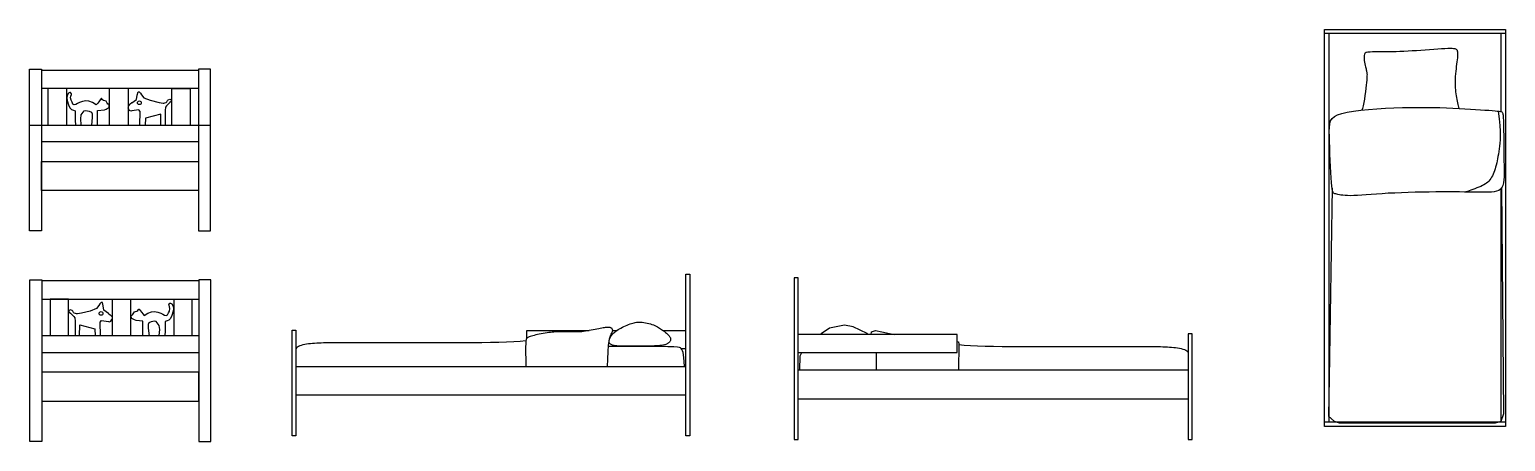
# Model space of a CAD drawing. Header units: centimetres. Extents: x -488 to 7668, y -5534 to -3255.
import ezdxf

# ---------------------------------------------------------------- set-up
doc = ezdxf.new("R2010")
doc.units = ezdxf.units.CM

# ---------------------------------------------------------------- blocks, each defined once
blk = doc.blocks.new('A$C07F731EC')
for points in [[(-8.38, 181.37), (-10.59, 181.37), (-10.59, 91.95), (-8.38, 91.95)], [(209.29, 150.45), (207.1, 150.45), (207.1, 91.95), (209.29, 91.95)]]:
    blk.add_lwpolyline(points, close=True)
for points in [[(30.33, 150.14), (29.75, 150.7), (22.01, 154.29), (17.25, 155.26), (8.97, 153.57), (4.36, 150.35), (4.09, 150.14)], [(-8.38, 140.08), (79.52, 140.08), (79.52, 150.14), (-8.38, 150.14)], [(31.9, 150.14), (32.16, 151.46), (34.29, 152.18), (37.87, 151.62), (44.7, 150.14)], [(-7.5, 130.37), (-7.28, 138.21), (-6.46, 140.08)], [(34.96, 130.4), (34.86, 140.08)], [(79.52, 146.22), (80.22, 145.92), (80.29, 144.69), (80.13, 130.4)], [(80.29, 144.52), (83.3, 144.15), (86.8, 143.89), (90.74, 143.7), (95.02, 143.58), (99.57, 143.51), (104.31, 143.48), (109.17, 143.47), (114.06, 143.48), (118.93, 143.48), (123.74, 143.49), (128.48, 143.49), (133.14, 143.49), (137.71, 143.48), (142.16, 143.48), (146.48, 143.47), (150.67, 143.47), (154.7, 143.46), (158.57, 143.46), (162.25, 143.45), (165.75, 143.45), (169.05, 143.44), (172.13, 143.44), (174.99, 143.43), (177.62, 143.43), (180, 143.43), (182.16, 143.43), (184.13, 143.42), (185.92, 143.41), (187.56, 143.4), (189.08, 143.39), (190.51, 143.36), (191.86, 143.33), (193.17, 143.29), (194.43, 143.24), (195.65, 143.18), (196.83, 143.11), (197.98, 143.02), (199.1, 142.91), (200.18, 142.78), (201.24, 142.63), (202.27, 142.45), (203.25, 142.25), (204.18, 142.01), (205.01, 141.73), (205.74, 141.4), (206.35, 141.02), (206.8, 140.59), (207.1, 140.09)], [(207.1, 130.4), (-8.38, 130.4)], [(-8.38, 114.44), (207.1, 114.44)]]:
    blk.add_lwpolyline(points)
blk = doc.blocks.new('A$C2A2E3973')
for points in [[(-32.79, 39.5), (-32.79, 39.5), (-32.79, 92.06), (-26.19, 92.06), (-26.19, 39.5)], [(-26.19, 91.51), (60.61, 91.51)], [(60.61, 81.3), (-26.19, 81.3)], [(-22.43, 61.14), (-22.43, 81.3)], [(-12.34, 81.3), (-12.34, 61.14)], [(4.75, 61.14), (4.77, 66.35), (4.79, 69.21), (8.56, 69.57), (9.48, 69.87), (10.2, 70.37), (10.88, 70.76), (11.14, 71.06), (11.17, 71.92), (11.13, 72.42), (10.81, 72.78), (10.56, 72.8), (10.14, 73.33), (9.49, 74.43), (8.91, 74.53), (8.07, 74.78), (7.53, 75.12), (7.2, 75.6), (7.01, 75.88), (6.76, 75.86), (6.23, 75.15), (5.44, 74.09), (4.87, 73.24), (4.02, 72.37), (2.03, 73.59), (-0.01, 74.45), (-1.69, 74.6), (-3.58, 74.23), (-5.12, 73.64), (-6.23, 73.06), (-7.2, 72.53), (-8.05, 72.29), (-8.77, 72.7), (-9.31, 73.78), (-9.84, 74.83), (-10.19, 76.19), (-9.95, 77.15), (-9.67, 78.01), (-9.62, 78.48), (-10.12, 79.11), (-10.43, 79.18), (-11.2, 78.72), (-12.01, 77.45), (-12.2, 76.12), (-11.99, 74.75), (-11.24, 72.39), (-10.47, 70.68), (-9.64, 69.85), (-8.58, 69.36), (-7.6, 69.08), (-7.55, 63.26), (-7.43, 61.64), (-7.21, 61.14)], [(11.46, 61.14), (11.46, 81.3)], [(21.71, 81.3), (21.71, 61.14)], [(23.78, 73.5), (22.81, 72.78), (22.27, 72.25), (21.99, 71.76), (21.73, 70.99), (21.74, 70.6)], [(23.77, 73.49), (26.34, 75.37), (26.64, 77.68), (27.16, 79.46), (27.51, 79.6), (27.84, 79.45), (28.48, 78.77), (29.1, 77.9), (30.34, 76.14), (33.93, 74.83), (38.78, 73.64), (40.97, 73.29), (41.5, 73.3), (42.06, 73.4), (42.72, 73.72), (43.04, 74.01), (43.3, 74.36), (43.53, 74.76), (43.91, 75.18), (44.8, 75.4), (45.53, 75.18), (45.6, 74.73), (45.43, 74.15), (44.81, 73.67), (43.91, 72.8), (42.91, 71.81), (42.39, 71.02), (42.2, 69.13), (42.17, 66.17), (42.24, 61.14)], [(45.88, 61.14), (45.88, 81.3), (56, 81.3), (56, 61.14)], [(-6.2, 61.14), (-4.23, 61.29), (-4.53, 64.64), (-4.31, 66.79), (-2.6, 69.09), (-1.67, 69.22), (0.21, 68.89), (1.45, 68.35), (1.79, 67.33), (1.79, 65.4), (1.37, 61.14)], [(28.21, 61.14), (28.37, 68.73), (27.57, 69.64), (23.72, 68.97), (23.25, 68.87), (22.77, 68.97), (22.43, 69.26), (21.89, 70.11), (21.74, 70.6)], [(39.77, 61.14), (39.69, 67.23), (31.32, 64.92), (31.06, 61.14)], [(-32.79, 51.91), (-32.79, 51.91), (-32.79, 61.14)], [(-32.79, 61.14), (67.21, 61.14)], [(60.61, 51.91), (-26.19, 51.91)], [(60.61, 24.99), (-26.19, 24.99), (-26.19, 41.05), (60.61, 41.05)], [(-26.19, 39.5), (-26.19, 2.64), (-32.79, 2.64), (-32.79, 39.5)]]:
    blk.add_lwpolyline(points)
blk.add_lwpolyline([(60.61, 2.64), (67.21, 2.64), (67.21, 92.06), (60.61, 92.06)], close=True)
blk.add_circle((27.9, 73.48), 1.04)
blk = doc.blocks.new('A$C188347A4')
blk.add_lwpolyline([(10.92, 38), (4.32, 38), (4.32, 127.42), (10.92, 127.42)], close=True)
for points in [[(97.72, 126.87), (10.92, 126.87)], [(104.32, 74.86), (104.32, 74.86), (104.32, 127.42), (97.72, 127.42), (97.72, 74.86)], [(10.92, 116.66), (97.72, 116.66)], [(25.64, 96.5), (25.64, 116.66), (15.53, 116.66), (15.53, 96.5)], [(47.76, 108.85), (45.19, 110.73), (44.89, 113.04), (44.37, 114.82), (44.01, 114.96), (43.68, 114.81), (43.05, 114.13), (42.43, 113.25), (41.18, 111.5), (37.59, 110.18), (32.74, 109), (30.56, 108.65), (30.03, 108.66), (29.47, 108.76), (28.81, 109.08), (28.49, 109.37), (28.22, 109.72), (28, 110.11), (27.62, 110.54), (26.72, 110.76), (26, 110.54), (25.92, 110.09), (26.09, 109.5), (26.72, 109.03), (27.62, 108.16), (28.61, 107.17), (29.13, 106.37), (29.32, 104.49), (29.35, 101.53), (29.29, 96.5)], [(49.81, 116.66), (49.81, 96.5)], [(60.07, 96.5), (60.07, 116.66)], [(66.78, 96.5), (66.75, 101.7), (66.74, 104.57), (62.96, 104.92), (62.05, 105.22), (61.33, 105.73), (60.64, 106.12), (60.39, 106.42), (60.36, 107.28), (60.39, 107.77), (60.71, 108.14), (60.97, 108.15), (61.39, 108.69), (62.04, 109.79), (62.61, 109.88), (63.46, 110.14), (63.99, 110.48), (64.33, 110.96), (64.52, 111.24), (64.76, 111.22), (65.3, 110.51), (66.08, 109.45), (66.66, 108.59), (67.51, 107.73), (69.5, 108.95), (71.53, 109.81), (73.21, 109.96), (75.1, 109.59), (76.64, 108.99), (77.75, 108.42), (78.73, 107.89), (79.57, 107.65), (80.29, 108.06), (80.83, 109.13), (81.37, 110.18), (81.72, 111.54), (81.47, 112.5), (81.2, 113.37), (81.14, 113.84), (81.65, 114.47), (81.96, 114.54), (82.73, 114.08), (83.54, 112.8), (83.72, 111.48), (83.52, 110.11), (82.77, 107.75), (82, 106.04), (81.17, 105.21), (80.11, 104.72), (79.13, 104.44), (79.08, 98.61), (78.96, 97), (78.74, 96.5)], [(83.86, 116.66), (83.86, 96.5)], [(93.96, 96.5), (93.96, 116.66)], [(47.75, 108.85), (48.72, 108.14), (49.25, 107.61), (49.53, 107.12), (49.8, 106.35), (49.78, 105.95)], [(31.75, 96.5), (31.84, 102.59), (40.2, 100.28), (40.47, 96.5)], [(43.31, 96.5), (43.16, 104.09), (43.96, 105), (47.81, 104.33), (48.27, 104.23), (48.76, 104.33), (49.1, 104.62), (49.64, 105.47), (49.78, 105.95)], [(77.73, 96.5), (75.76, 96.65), (76.05, 100), (75.83, 102.15), (74.12, 104.45), (73.2, 104.58), (71.31, 104.24), (70.07, 103.71), (69.74, 102.69), (69.74, 100.76), (70.15, 96.5)], [(97.72, 96.5), (10.92, 96.5)], [(104.32, 87.27), (104.32, 87.27), (104.32, 96.5)], [(10.92, 87.27), (97.72, 87.27)], [(10.92, 60.35), (97.72, 60.35), (97.72, 76.4), (10.92, 76.4)], [(97.72, 74.86), (97.72, 38), (104.32, 38), (104.32, 74.86)]]:
    blk.add_lwpolyline(points)
blk.add_circle((43.63, 108.84), 1.04)
blk = doc.blocks.new('A$C3C826197')
for points in [[(107.8, 186.43), (110, 186.43), (110, 97.01), (107.8, 97.01)], [(-109.87, 155.51), (-107.69, 155.51), (-107.69, 97.01), (-109.87, 97.01)], [(65.31, 148.82), (65.29, 149.16), (65.31, 149.52), (65.38, 149.91), (65.49, 150.32), (65.64, 150.75), (65.84, 151.2), (66.08, 151.65), (66.36, 152.1), (66.68, 152.56), (67.05, 153.01), (67.46, 153.47), (67.93, 153.93), (68.44, 154.38), (69.01, 154.84), (69.64, 155.29), (70.33, 155.74), (71.07, 156.19), (71.87, 156.64), (72.7, 157.08), (73.55, 157.49), (74.41, 157.89), (75.27, 158.26), (76.1, 158.61), (76.91, 158.91), (77.67, 159.18), (78.39, 159.4), (79.1, 159.58), (79.79, 159.72), (80.49, 159.82), (81.21, 159.88), (81.96, 159.9), (82.75, 159.87), (83.59, 159.81), (84.47, 159.7), (85.38, 159.56), (86.3, 159.38), (87.22, 159.18), (88.12, 158.94), (89, 158.67), (89.83, 158.37), (90.61, 158.05), (91.33, 157.72), (92.01, 157.36), (92.64, 157), (93.23, 156.63), (93.79, 156.26), (94.31, 155.89), (94.81, 155.52), (95.29, 155.17), (95.74, 154.82), (96.17, 154.49), (96.57, 154.16), (96.96, 153.85), (97.32, 153.53), (97.65, 153.23), (97.96, 152.92), (98.24, 152.62), (98.5, 152.33), (98.73, 152.04), (98.92, 151.74), (99.08, 151.45), (99.2, 151.16), (99.28, 150.87), (99.32, 150.58), (99.31, 150.28), (99.26, 149.99), (99.17, 149.7), (99.04, 149.41), (98.88, 149.14), (98.69, 148.88), (98.47, 148.63), (98.23, 148.4), (97.96, 148.2), (97.68, 148.01), (97.37, 147.84), (97.03, 147.69), (96.68, 147.56), (96.31, 147.43), (95.91, 147.32), (95.49, 147.22), (95.05, 147.13), (94.56, 147.05), (93.99, 146.97), (93.31, 146.9), (92.5, 146.84), (91.53, 146.78), (90.37, 146.73), (88.99, 146.68), (87.37, 146.64), (85.57, 146.6), (83.64, 146.57), (81.64, 146.55), (79.64, 146.53), (77.69, 146.53), (75.85, 146.54), (74.18, 146.56), (72.73, 146.59), (71.49, 146.63), (70.44, 146.69), (69.55, 146.77), (68.81, 146.85), (68.18, 146.95), (67.65, 147.06), (67.19, 147.18), (66.78, 147.31), (66.43, 147.46), (66.12, 147.63), (65.87, 147.81), (65.66, 148.02), (65.5, 148.26), (65.38, 148.53)]]:
    blk.add_lwpolyline(points, close=True)
for points in [[(64.47, 135.45), (64.56, 139.4), (64.78, 143.7), (65.08, 146.99), (65.43, 149.43), (65.8, 151.17), (66.17, 152.37), (66.52, 153.19), (66.82, 153.78), (67.04, 154.27), (67.19, 154.7), (67.28, 155.08), (67.31, 155.4), (67.28, 155.68), (67.21, 155.92), (67.1, 156.12), (66.96, 156.3), (66.79, 156.46), (66.59, 156.6), (66.37, 156.72), (66.12, 156.82), (65.85, 156.9), (65.55, 156.96), (65.22, 157), (64.88, 157.02), (64.51, 157.02), (64.11, 157), (63.66, 156.96), (63.17, 156.9), (62.61, 156.81), (61.98, 156.7), (61.28, 156.57), (60.48, 156.41), (59.59, 156.23), (58.61, 156.03), (57.58, 155.82), (56.51, 155.6), (55.42, 155.39), (54.32, 155.19), (53.25, 155.01), (52.21, 154.85), (51.23, 154.73), (50.3, 154.63), (49.41, 154.56), (48.56, 154.51), (47.73, 154.48), (46.92, 154.46), (46.12, 154.46), (45.32, 154.46), (44.52, 154.48), (43.71, 154.49), (42.9, 154.51), (42.09, 154.52), (41.27, 154.54), (40.46, 154.55), (39.66, 154.56), (38.86, 154.56), (38.07, 154.55), (37.27, 154.53), (36.47, 154.5), (35.65, 154.46), (34.8, 154.4), (33.93, 154.32), (33.01, 154.22), (32.05, 154.1), (31.03, 153.96), (29.97, 153.79), (28.9, 153.61), (27.83, 153.42), (26.78, 153.22), (25.76, 153.01), (24.8, 152.79), (23.92, 152.58), (23.12, 152.37), (22.42, 152.17), (21.8, 151.96), (21.25, 151.76), (20.79, 151.55), (20.39, 151.35), (20.06, 151.14), (19.8, 150.93), (19.58, 150.68), (19.42, 150.26), (19.31, 149.47), (19.24, 148.14), (19.21, 146.1), (19.21, 143.16), (19.24, 139.15), (19.28, 135.45)], [(19.9, 151.01), (19.9, 155.19), (54.31, 155.19)], [(67.29, 155.19), (69.5, 155.19)], [(95.26, 155.19), (107.8, 155.19)], [(19.33, 149.6), (16.26, 149.23), (12.69, 148.96), (8.72, 148.76), (4.42, 148.64), (-0.15, 148.57), (-4.9, 148.54), (-9.76, 148.53), (-14.65, 148.54), (-19.52, 148.54), (-24.33, 148.54), (-29.07, 148.54), (-33.73, 148.54), (-38.3, 148.54), (-42.75, 148.53), (-47.07, 148.53), (-51.26, 148.52), (-55.29, 148.52), (-59.15, 148.51), (-62.84, 148.51), (-66.34, 148.5), (-69.64, 148.5), (-72.72, 148.49), (-75.58, 148.49), (-78.21, 148.49), (-80.59, 148.48), (-82.75, 148.48), (-84.71, 148.48), (-86.51, 148.47), (-88.15, 148.46), (-89.67, 148.44), (-91.1, 148.42), (-92.45, 148.39), (-93.76, 148.35), (-95.02, 148.3), (-96.24, 148.24), (-97.42, 148.16), (-98.57, 148.07), (-99.68, 147.96), (-100.77, 147.83), (-101.83, 147.68), (-102.86, 147.51), (-103.84, 147.3), (-104.76, 147.06), (-105.6, 146.78), (-106.33, 146.46), (-106.93, 146.08), (-107.39, 145.64), (-107.69, 145.14)], [(106.91, 135.42), (106.8, 138.08), (106.66, 140.21), (106.46, 141.89), (106.22, 143.17), (105.94, 144.12), (105.61, 144.8), (105.22, 145.28), (104.79, 145.62), (104.24, 145.88), (103.18, 146.07), (101.16, 146.21), (97.73, 146.3), (92.42, 146.36), (84.8, 146.39), (74.4, 146.4), (65.03, 146.4)], [(107.8, 145.14), (105.33, 145.14)], [(-107.69, 135.45), (107.8, 135.45)], [(107.8, 119.5), (-107.69, 119.5)]]:
    blk.add_lwpolyline(points)

msp = doc.modelspace()

# ---------------------------------------------------------------- linework, layer by layer
for p, q in [((6667.6, -5450.8), (6667.6, -3254.5)), ((6667.6, -3254.5), (7667.6, -3254.5)), ((7667.6, -3254.5), (7667.6, -5450.8)), ((6667.6, -3274.4), (7667.6, -3274.4)), ((6692.6, -5425.9), (6692.6, -3274.4)), ((7642.7, -3274.4), (7642.7, -3708.2)), ((7642.7, -4133.4), (7642.7, -5425.9)), ((7667.6, -5425.9), (6667.6, -5425.9)), ((7667.6, -5450.8), (6667.6, -5450.8))]:
    msp.add_line(p, q)
for points in [[(6891.4, -3383.9), (6888.4, -3390.3), (6886.7, -3398), (6886.1, -3406.7), (6886.4, -3416), (6887.4, -3425.7), (6888.8, -3435.2), (6890.6, -3444.4), (6892.4, -3452.9), (6894.2, -3460.3), (6895.7, -3466.9), (6897.2, -3472.6), (6898.4, -3477.7), (6899.5, -3482.4), (6900.5, -3486.8), (6901.2, -3491), (6901.8, -3495.1), (6902.2, -3499.5), (6902.4, -3504.4), (6902.3, -3510.1), (6902, -3516.9), (6901.4, -3525.2), (6900.6, -3535.4), (6899.4, -3547.7), (6897.8, -3562.5), (6896, -3579.9), (6893.7, -3599.2), (6891.1, -3619.5), (6888.2, -3639.8), (6884.9, -3659.2), (6881.3, -3676.7), (6877.3, -3691.4), (6873.9, -3700.1)], [(6891.4, -3383.9), (6898.4, -3380.7), (6907.8, -3378.5), (6919.6, -3377.2), (6933.3, -3376.4), (6948.7, -3376.2), (6965.6, -3376.2), (6983.6, -3376.4), (7002.6, -3376.5), (7022.2, -3376.4), (7042.4, -3376.1), (7063.2, -3375.6), (7084.6, -3374.9), (7106.5, -3374), (7129.1, -3372.9), (7152.2, -3371.6), (7175.9, -3370.1), (7200, -3368.5), (7224.3, -3366.8), (7248.2, -3365), (7271.5, -3363.4), (7293.5, -3361.8), (7314, -3360.5), (7332.4, -3359.4), (7348.4, -3358.7), (7361.6, -3358.4), (7372.3, -3358.6), (7380.7, -3359.2), (7387.2, -3360.3), (7392, -3361.9), (7395.5, -3364.1), (7398, -3366.7), (7399.8, -3369.8), (7401.2, -3373.5), (7402.2, -3377.9), (7402.8, -3383), (7403.1, -3388.8), (7403, -3395.6), (7402.5, -3403.4), (7401.8, -3412.2), (7400.7, -3422.1), (7399.3, -3433.3), (7397.7, -3445.5), (7396, -3458.5), (7394.3, -3472), (7392.6, -3485.9), (7391.1, -3500), (7389.9, -3513.9), (7389.1, -3527.5), (7388.7, -3540.6), (7388.7, -3553.2), (7389.1, -3565.4), (7389.8, -3577.2), (7390.8, -3588.6), (7392, -3599.7), (7393.4, -3610.5), (7394.9, -3621.1), (7396.5, -3631.5), (7398.2, -3641.6), (7399.9, -3651.4), (7401.8, -3660.6), (7403.9, -3669.3), (7406, -3677.4), (7408.3, -3684.6), (7410.8, -3690.9)], [(7627.8, -3706.1), (7633.1, -3749.5), (7636.5, -3786.2), (7638.3, -3817.2), (7638.8, -3843.2), (7638.2, -3865.2), (7636.9, -3883.9), (7635, -3900.4), (7632.8, -3915.4), (7630.6, -3929.6), (7628.4, -3943.3), (7626.2, -3956.4), (7623.8, -3969.1), (7621.4, -3981.2), (7618.9, -3993), (7616.2, -4004.3), (7613.3, -4015.2), (7610.3, -4025.7), (7607, -4035.9), (7603.5, -4045.6), (7599.7, -4054.9), (7595.6, -4063.7), (7591.2, -4071.9), (7586.5, -4079.5), (7581.4, -4086.5), (7575.9, -4092.9), (7569.9, -4098.7), (7563.5, -4104.1), (7556.4, -4109), (7548.6, -4113.7), (7540.1, -4118.1), (7530.8, -4122.5), (7520.6, -4126.8), (7509.6, -4131.2), (7498.1, -4135.5), (7486.7, -4139.7), (7476, -4143.5), (7466.3, -4147), (7458.3, -4149.8), (7452.5, -4152), (7449.3, -4153.4)], [(6709.1, -4131.2), (6693.3, -5181.1), (6689.8, -5394.4), (6721.3, -5420.9), (6747.8, -5430.9), (7612.9, -5430.9), (7642.9, -5420.9), (7658.1, -5378.9), (7646.9, -4128.4)]]:
    msp.add_lwpolyline(points)
msp.add_lwpolyline([(7097.8, -3686.9), (7142.7, -3686), (7185.9, -3685.6), (7227.3, -3685.7), (7267.1, -3686.1), (7305.3, -3686.9), (7342, -3688), (7377.1, -3689.4), (7410.8, -3690.9), (7443.1, -3692.6), (7473.7, -3694.5), (7502.5, -3696.4), (7529.1, -3698.2), (7553.5, -3700), (7575.2, -3701.7), (7594.1, -3703.2), (7609.9, -3704.5), (7622.5, -3705.6), (7632.2, -3706.5), (7639.4, -3707.4), (7644.5, -3708.6), (7647.9, -3710.1), (7650.1, -3712.1), (7651.5, -3714.9), (7652.3, -3718.5), (7653.1, -3723.1), (7653.9, -3728.9), (7654.6, -3736.1), (7655.2, -3744.8), (7655.8, -3755.2), (7656.4, -3767.5), (7656.8, -3781.8), (7657.1, -3798.4), (7657.4, -3817.3), (7657.6, -3838.1), (7657.8, -3860.6), (7658, -3884.2), (7658.2, -3908.6), (7658.5, -3933.3), (7658.9, -3958.1), (7659.4, -3982.4), (7660, -4005.8), (7660.5, -4028.3), (7660.7, -4049.4), (7660.2, -4069), (7658.9, -4087), (7656.4, -4103), (7652.5, -4116.9), (7646.9, -4128.4), (7639.4, -4137.5), (7630, -4144.3), (7618.8, -4149.1), (7605.8, -4152.3), (7591, -4154.2), (7574.5, -4155.1), (7556.4, -4155.2), (7536.6, -4155), (7515.3, -4154.7), (7492.4, -4154.3), (7467.8, -4153.9), (7441.5, -4153.5), (7413.5, -4153.2), (7383.6, -4153), (7351.8, -4152.9), (7318.1, -4152.9), (7282.5, -4153.2), (7245.5, -4153.6), (7207.4, -4154.3), (7168.9, -4155.2), (7130.4, -4156.3), (7092.4, -4157.6), (7055.4, -4159.1), (7020, -4160.8), (6986.4, -4162.8), (6955, -4164.9), (6925.6, -4167), (6898.3, -4169), (6873.3, -4170.8), (6850.4, -4172.3), (6829.7, -4173.3), (6811.3, -4173.8), (6795.1, -4173.6), (6781.1, -4172.9), (6769, -4171.8), (6758.6, -4170.4), (6749.7, -4168.8), (6742.1, -4167.1), (6735.6, -4165.5), (6730.1, -4164.2), (6725.3, -4162.9), (6721.2, -4161.3), (6717.7, -4158.5), (6714.7, -4153.7), (6712, -4146.3), (6709.7, -4135.5), (6707.6, -4120.5), (6705.7, -4100.6), (6703.9, -4075.5), (6702.1, -4045.9), (6700.5, -4013.1), (6699, -3978.4), (6697.6, -3942.9), (6696.4, -3908), (6695.4, -3874.8), (6694.5, -3844.6), (6694, -3818.3), (6694.4, -3795.8), (6696.7, -3776.7), (6701.5, -3760.6), (6709.8, -3747.2), (6722.3, -3736), (6739.9, -3726.5), (6763.2, -3718.6), (6792.9, -3711.6), (6828.2, -3705.7), (6868, -3700.7), (6911.2, -3696.5), (6956.9, -3693.1), (7003.9, -3690.4), (7051.3, -3688.4)], close=True)

# ---------------------------------------------------------------- block references
at = {"xscale": 10, "yscale": 10, "zscale": 10}
for name, p in [('A$C2A2E3973', (-160.1, -4394.7)), ('A$C188347A4', (-529.1, -5913.7)), ('A$C3C826197', (2061.2, -6472.4)), ('A$C07F731EC', (3843.2, -6442.3))]:
    msp.add_blockref(name, p, dxfattribs=at)

doc.saveas('drawing.dxf')
